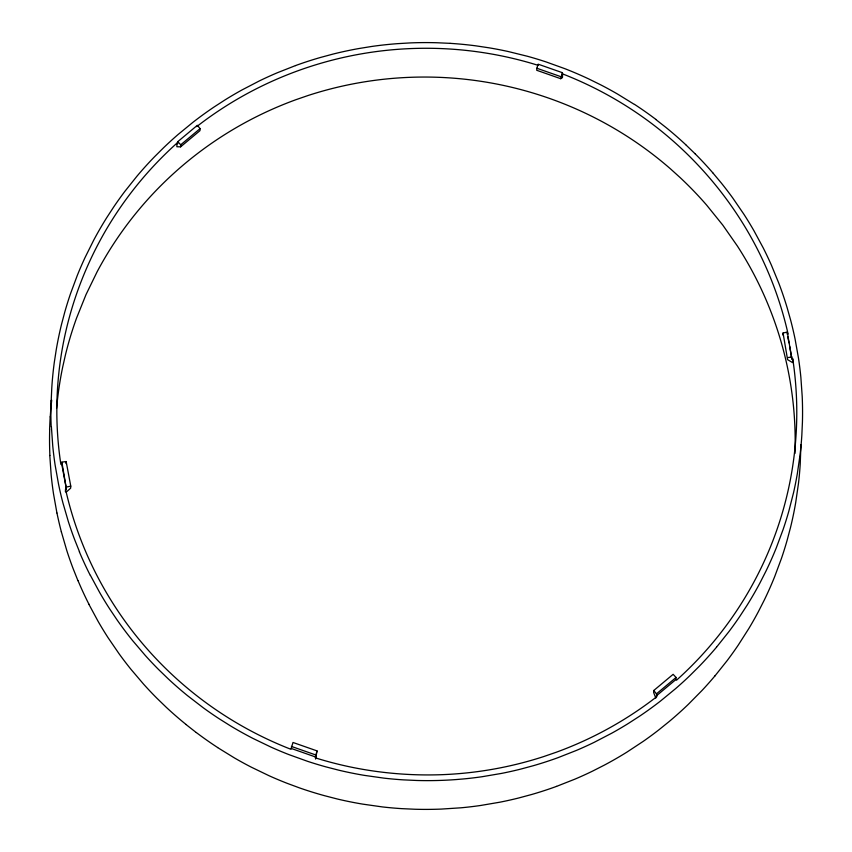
<?xml version="1.0" encoding="UTF-8"?>
<svg xmlns="http://www.w3.org/2000/svg" width="852" height="852" viewBox="0 0 852 852"><rect width="100%" height="100%" fill="white"/><g stroke="black" fill="none" stroke-linecap="round" stroke-linejoin="round"><path stroke-width="1.28" d="M800.933 444.627L800.23 463.935A374.529 367.776 3.2 0 1 798.505 483.18L795.747 502.307A375.711 368.937 3.2 0 1 790.507 527.526L787.205 539.987A374.529 367.766 3.2 0 1 781.444 558.443L774.702 576.58A375.711 368.937 3.2 0 1 764.233 600.17L758.365 611.693A374.529 367.776 3.2 0 1 748.812 628.563L738.375 644.911A374.529 367.766 3.2 0 1 727.086 660.705L714.956 675.902M49.576 429.706L50.161 416.841M51.184 400.93L51.77 388.065A375.785 369.001 3.2 0 1 54.294 362.43L56.253 349.693A375.7 368.927 3.2 0 1 61.493 324.474L64.795 312.013A375.178 368.415 3.2 0 1 70.556 293.557L77.298 275.42A373.996 367.244 3.2 0 1 84.998 257.655L93.635 240.307A375.881 369.097 3.2 0 1 106.564 217.931L113.625 207.089A373.964 367.223 3.2 0 1 124.914 191.295L137.044 176.098A375.796 369.012 3.2 0 1 154.436 156.853L163.637 147.694A374.603 367.84 3.2 0 1 178.025 134.552L193.106 122.177A375.796 369.012 3.2 0 1 214.203 106.915L225.141 99.833A373.964 367.223 3.2 0 1 242.021 89.929L259.391 80.908A374.124 367.372 3.2 0 1 277.23 72.793L295.474 65.604M65.402 491.732L65.54 489.272L66.424 489.08L61.749 464.191L61.866 462.146L66.147 461.528L70.769 486.119L70.652 488.175L66.222 492.158M66.041 463.573L66.147 461.528M66.424 489.08L61.866 462.146M177.056 143.051L176.854 146.746L180.592 146.853L199.964 130.665L200.082 128.62L197.376 125.287L177.78 141.656L177.663 143.7L177.056 143.051A369.992 363.325 3.2 0 0 104.934 231.819C83.794 268.508 69.118 308.914 61.951 350.651A369.992 363.325 3.2 0 0 60.854 464.319L61.749 464.191M180.592 146.853L180.709 144.808L200.082 128.62M65.54 489.272A369.992 363.325 3.2 0 0 290.958 749.302L292.992 742.475L316.987 750.878L315.591 759.068M656.338 695.892L675.945 679.513L676.062 677.468L673.133 674.326L653.761 690.503L656.455 693.847L656.903 696.585A369.992 363.325 3.2 0 1 556.111 752.295L543.938 756.491A369.992 363.325 3.2 0 1 442.667 774.649C412.56 775.81 382.324 773.392 352.771 767.46A369.992 363.325 3.2 0 1 315.293 757.833L316.987 750.878M562.65 73.922L562.32 74.752L562.437 72.697L538.166 64.188L536.856 68.245L536.739 70.29L560.733 78.704L562.448 77.617L562.65 73.922A369.992 363.325 3.2 0 1 662.345 131.89C695.424 158.823 723.795 191.487 745.724 228.07A369.992 363.325 3.2 0 1 788.068 333.952L787.184 334.144L787.301 332.099L783.063 333.004L782.956 335.049M560.733 78.704L562.437 72.697M653.761 690.503L653.644 692.559L655.827 698.076M783.063 333.004L787.578 359.65L792.552 362.59L792.754 358.905L791.859 359.033L789.74 346.551M791.859 359.033L787.301 332.099M716.564 647.126L728.694 631.928A374.081 367.34 3.2 0 0 739.983 616.134L747.044 605.293A376.19 369.406 3.2 0 0 759.973 582.906L765.831 571.394A375.87 369.086 3.2 0 0 776.31 547.804L783.052 529.667A373.953 367.212 3.2 0 0 788.814 511.211L793.595 492.477A374.465 367.713 3.2 0 0 797.355 473.52L800.113 454.404A373.964 367.223 3.2 0 0 801.838 435.159L802.424 422.294A376.073 369.289 3.2 0 0 802.211 396.531L800.859 377.255A374.614 367.851 3.2 0 0 798.473 358.074L795.076 339.043A374.603 367.84 3.2 0 0 790.656 320.203L787.163 307.785A375.785 369.001 3.2 0 0 778.866 283.333L771.507 265.409A373.964 367.223 3.2 0 0 763.2 247.868L753.977 230.785A374.603 367.84 3.2 0 0 743.86 214.203L732.869 198.154A373.985 367.244 3.2 0 0 721.048 182.69L712.709 172.732M676.062 677.468L656.455 693.847M556.526 786.396L574.77 779.207A374.529 367.766 3.2 0 0 592.609 771.092L604.249 765.171A375.711 368.937 3.2 0 0 626.87 752.156L643.175 741.4A374.529 367.776 3.2 0 0 658.894 729.823L669.022 721.655A375.711 368.937 3.2 0 0 688.363 704.306L702.037 690.45A374.529 367.766 3.2 0 0 715.041 675.796M66.541 487.035L70.769 486.119M787.685 357.606L791.977 356.988M450.026 43.346L436.916 42.749A375.785 369.001 3.2 0 0 410.685 42.888L397.596 43.654A375.785 369.001 3.2 0 0 371.536 46.487L358.607 48.585A376.169 369.385 3.2 0 0 332.994 54.091L320.352 57.499A375.785 369.001 3.2 0 0 295.474 65.593M536.856 68.245L560.85 76.659M315.677 754.936L291.405 746.427M315.56 756.981L291.288 748.471M634.431 104.455L617.753 94.178A374.614 367.851 3.2 0 0 600.553 84.763L588.817 78.98A376.296 369.502 3.2 0 0 564.78 68.65L546.292 61.994A373.964 367.223 3.2 0 0 527.484 56.285L508.399 51.567A374.603 367.84 3.2 0 0 489.101 47.829L476.13 45.88A376.169 369.385 3.2 0 0 450.144 43.346M217.569 747.545L234.247 757.822A374.529 367.776 3.2 0 0 251.446 767.237L269.115 775.757A374.539 367.776 3.2 0 0 287.22 783.35L299.499 787.898A375.711 368.937 3.2 0 0 324.569 795.704L337.211 798.974A375.711 368.937 3.2 0 0 362.952 804.16L382.378 806.919A374.539 367.787 3.2 0 0 401.974 808.654L415.084 809.251A375.711 368.937 3.2 0 0 441.347 809.081L460.932 807.803A374.539 367.787 3.2 0 0 480.464 805.502L499.836 802.201A374.529 367.776 3.2 0 0 519.006 797.909L531.648 794.501A375.711 368.937 3.2 0 0 556.548 786.385M655.774 119.472L666.03 127.523A375.796 369.012 3.2 0 1 685.679 144.638M196.226 732.528L185.97 724.477M685.658 144.638L695.008 153.69M177.78 141.656L180.709 144.808M675.945 679.513L676.552 680.173A369.992 363.325 3.2 0 0 792.754 358.905M90.408 575.356L99.631 592.438A373.953 367.212 3.2 0 0 109.748 609.02L116.98 619.777A376.296 369.502 3.2 0 0 132.561 640.534L145.202 655.358A374.007 367.255 3.2 0 0 158.6 669.534L167.95 678.586A375.785 369.001 3.2 0 0 187.578 695.701L203.074 707.639A374.465 367.713 3.2 0 0 219.177 718.768L230.232 725.712A376.211 369.417 3.2 0 0 253.055 738.46L270.734 746.98A374.135 367.382 3.2 0 0 288.828 754.574L307.316 761.23A374.603 367.84 3.2 0 0 326.124 766.928L338.819 770.197A375.551 368.778 3.2 0 0 364.518 775.395L383.996 778.142A373.996 367.255 3.2 0 0 403.592 779.878L416.692 780.475A376.02 369.235 3.2 0 0 456.012 779.569L462.54 779.026A375.05 368.288 3.2 0 0 482.072 776.726L501.445 773.424A374.241 367.489 3.2 0 0 520.615 769.132L533.256 765.724A375.934 369.15 3.2 0 0 558.135 757.62L576.378 750.431A373.996 367.244 3.2 0 0 594.217 742.316L611.598 733.284A374.486 367.723 3.2 0 0 628.467 723.38L639.405 716.308A376.073 369.289 3.2 0 0 660.502 701.047L675.583 688.661A374.465 367.713 3.2 0 0 689.971 675.529L699.173 666.37A376.19 369.406 3.2 0 0 716.521 647.19M88.8 604.132L98.023 621.214A374.529 367.776 3.2 0 0 108.14 637.797L119.131 653.846A374.539 367.776 3.2 0 0 131.038 669.406L143.583 684.145A374.539 367.776 3.2 0 0 156.992 698.31L166.342 707.362A375.711 368.937 3.2 0 0 186.055 724.477M79.545 551.883L74.752 539.891A373.953 367.212 3.2 0 1 68.362 521.605L62.952 503.021A374.092 367.34 3.2 0 1 58.543 484.181L55.135 465.149A374.092 367.34 3.2 0 1 52.749 445.958L51.397 426.682M77.937 580.659L73.144 568.667A374.529 367.776 3.2 0 1 66.744 550.381L61.344 531.797M787.695 336.625L788.973 342.823M56.924 512.957L53.527 493.926A374.529 367.776 3.2 0 1 51.141 474.745L49.789 455.469M196.705 126.629A369.992 363.325 3.2 0 1 538.315 65.391M56.594 408.353A369.992 363.325 3.2 0 1 62.707 366.967L65.508 354.592A369.992 363.325 3.2 0 1 76.531 318.158L86.02 294.59L97.149 271.724A369.992 363.325 3.2 0 1 295.889 99.705L308.062 95.509A369.992 363.325 3.2 0 1 670.556 168.93L680.066 177.525A369.992 363.325 3.2 0 1 706.702 205.183L722.762 225.077L737.374 246.015A369.992 363.325 3.2 0 1 794.959 453.445M217.643 747.534A375.711 368.937 3.2 0 1 196.301 732.528M88.896 604.153A375.711 368.937 3.2 0 1 78.033 580.681M49.885 455.511A375.711 368.937 3.2 0 1 49.682 429.749M50.257 416.894A375.711 368.937 3.2 0 1 51.695 400.206M90.216 575.27A375.934 369.15 3.2 0 1 79.353 551.798M51.195 426.543A375.934 369.15 3.2 0 1 50.982 400.791M695.019 153.69A375.785 369.001 3.2 0 1 712.719 172.722M634.58 104.423A375.881 369.097 3.2 0 1 655.923 119.44M61.376 531.914A374.529 367.776 3.2 0 1 56.967 513.085"/></g></svg>
